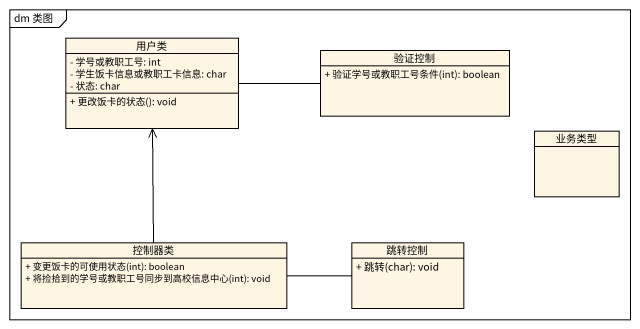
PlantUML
@startuml
mainframe dm 类图
hide circle
hide empty members
skinparam classAttributeIconSize 0
class 用户类 {
  - 学号或教职工号: int
  - 学生饭卡信息或教职工卡信息: char
  - 状态: char
  + 更改饭卡的状态(): void
}
class 验证控制 {
  + 验证学号或教职工号条件(int): boolean
}
class 业务类型
class 控制器类 {
  + 变更饭卡的可使用状态(int): boolean
  + 将捡拾到的学号或教职工号同步到高校信息中心(int): void
}
class 跳转控制 {
  + 跳转(char): void
}
用户类 -right- 验证控制
控制器类 -up-> 用户类
控制器类 -right- 跳转控制
@enduml
